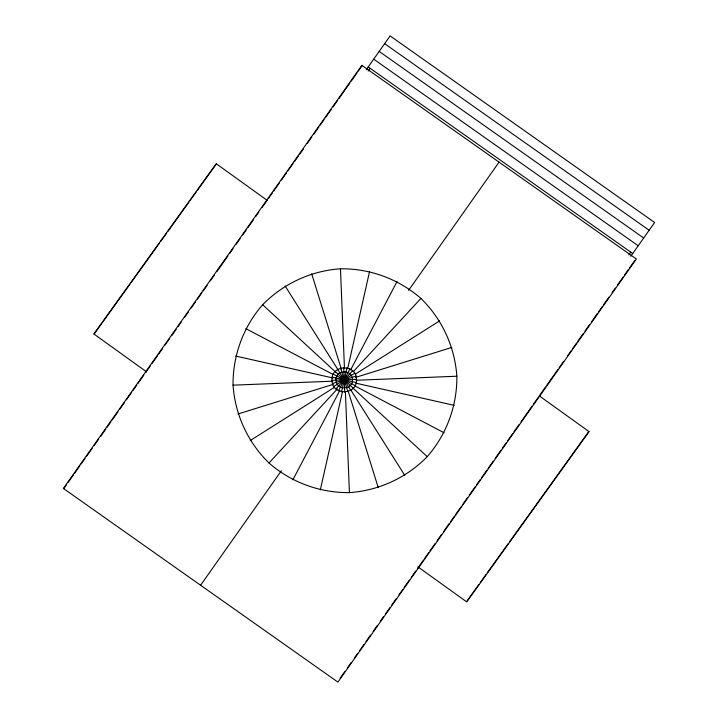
<?xml version="1.0" encoding="UTF-8"?>
<svg xmlns="http://www.w3.org/2000/svg" width="718" height="718" viewBox="0 0 718 718"><rect width="100%" height="100%" fill="white"/><g stroke="black" fill="none" stroke-linecap="round" stroke-linejoin="round"><path stroke-width="1.08" d="M233.045 385.171C232.713 355.616 243.24 327.022 262.653 304.728C283.323 283.601 310.984 270.83 340.476 268.792C370.039 268.469 398.625 278.997 420.919 298.41C442.046 319.079 454.826 346.74 456.854 376.232C457.178 405.787 446.65 434.381 427.237 456.675C406.567 477.802 378.907 490.574 349.415 492.611C319.86 492.934 291.266 482.406 268.981 462.993C247.845 442.324 235.073 414.663 233.045 385.171L332.739 381.186M331.922 380.325C330.684 364.538 356.505 363.505 356.541 379.346C357.77 395.133 331.949 396.165 331.922 380.325L335.548 380.181M335.979 380.163C335.153 369.591 352.457 368.899 352.475 379.508C353.301 390.089 336.006 390.78 335.979 380.163L352.475 379.508M341.517 391.857L342.315 388.312M342.414 387.891L346.04 371.789M346.139 371.359L346.938 367.822M320.3 489.954L342.504 391.534M347.638 368.783L369.591 271.449M338.501 390.745L340.188 387.532M340.386 387.146L348.068 372.525M348.266 372.148L349.953 368.926M292.863 479.848L339.785 390.538M350.626 369.887L397.027 281.555M63.722 488.689L66.307 485.027M68.246 482.281L73.415 474.948M74.708 473.117L79.877 465.794M81.17 463.963L85.038 458.47M86.331 456.639L92.146 448.391M94.085 445.645L98.608 439.236M100.547 436.49L105.717 429.158M107.009 427.327L110.886 421.834M112.179 420.003L117.985 411.764M119.924 409.018L124.447 402.601M126.386 399.854L131.556 392.531M132.848 390.7L136.725 385.207M138.018 383.376L143.833 375.128M145.772 372.382L150.286 365.974M152.225 363.227L157.395 355.895M158.687 354.064L162.564 348.571M165.149 344.909L169.672 338.501M171.611 335.746L176.134 329.338M178.073 326.591L181.304 322.014M184.526 317.437L188.403 311.935M190.988 308.273L195.511 301.865M197.45 299.119L201.973 292.711M203.266 290.88L207.143 285.378M210.374 280.801L214.251 275.308M216.827 271.646L227.812 256.075M229.751 253.328L232.982 248.751M236.213 244.174L240.09 238.672M242.675 235.01L246.552 229.518M247.845 227.687L253.651 219.439M255.59 216.692L258.821 212.115M262.052 207.538L267.222 200.214M268.514 198.383L272.391 192.882M273.684 191.051L279.499 182.812M281.438 180.065L286.599 172.733M287.891 170.902L293.061 163.578M294.353 161.747L298.23 156.255M299.523 154.424L303.4 148.922M307.277 143.429L311.8 137.021M313.739 134.275L318.9 126.942M320.192 125.112L324.069 119.619M325.362 117.788L331.178 109.549M333.116 106.802L337.639 100.385M338.932 98.554L349.917 82.992M351.21 81.161L357.017 72.913M358.309 71.082L362.186 65.589M366.288 69.673L390.107 35.9L654.619 222.49L630.79 256.272M368.217 71.055L370.156 68.3M200.6 585.242L281.348 470.766M408.614 290.35L499.064 162.142M628.851 254.908L630.79 252.162M340.144 678.196L344.658 671.779M347.243 668.117L351.12 662.624M354.351 658.047L357.582 653.47M359.521 650.723L364.044 644.306M365.983 641.56L370.506 635.152M373.091 631.49L376.959 625.988M380.19 621.411L383.421 616.834M385.36 614.087L389.883 607.679M391.822 604.933L396.345 598.516M398.93 594.854L402.807 589.361M404.099 587.53L409.26 580.207M411.199 577.452L415.722 571.043M417.661 568.297L423.476 560.058M424.769 558.227L428.646 552.725M429.938 550.894L435.108 543.571M437.047 540.825L441.57 534.416M443.5 531.661L449.315 523.422M450.608 521.591L454.485 516.098M455.777 514.267L460.947 506.935M462.239 505.104L467.409 497.78M469.348 495.034L475.163 486.786M476.447 484.955L480.324 479.462M481.616 477.632L486.786 470.308M488.078 468.477L493.248 461.144M495.187 458.398L501.002 450.159M502.295 448.328L506.172 442.835M507.464 441.005L512.625 433.672M513.917 431.841L519.087 424.517M521.026 421.771L532.011 406.2M533.303 404.369L538.473 397.045M539.765 395.214L545.572 386.966M546.865 385.135L557.85 369.564M559.142 367.733L563.666 361.325M567.543 355.832L571.42 350.339M572.713 348.508L576.59 343.007M577.873 341.176L583.043 333.852M584.982 331.106L589.505 324.698M591.444 321.942L597.259 313.703M598.552 311.872L602.429 306.38M603.721 304.549L608.891 297.216M612.113 292.639L615.344 288.062M617.283 285.315L623.098 277.067M624.391 275.236L628.268 269.744M629.56 267.913L634.73 260.589M94.067 334.13L130.057 284.05M131.358 282.228L159.495 243.079M160.805 241.257L166.693 233.063M168.003 231.241L188.942 202.099M190.243 200.277L196.131 192.083M197.441 190.27L216.414 163.857M467.14 600.831L478.915 584.434M480.225 582.621L486.113 574.418M487.423 572.605L508.362 543.463M509.672 541.641L588.841 431.473M335.871 388.887L349.828 373.773M350.124 373.45L352.583 370.784M268.981 462.993L337.415 388.86M353.238 371.727L420.919 298.41M333.816 386.419L336.886 384.48M337.254 384.247L351.21 375.424M351.578 375.191L354.638 373.252M250.268 440.529L334.615 387.226M355.275 374.177L439.631 320.874M332.461 383.502L335.934 382.416M336.347 382.29L352.107 377.381M352.529 377.255L355.993 376.178M238.008 413.981L333.278 384.336M355.554 377.399L451.882 347.422M352.906 379.49L356.541 379.346M356.047 380.262L456.854 376.232M332.21 377.129L335.755 377.928M336.177 378.018L352.278 381.653M352.709 381.752L356.245 382.55M235.701 356.056L333.026 378.009M355.787 383.143L454.198 405.347M333.323 374.105L336.536 375.792M336.921 375.999L351.533 383.672M351.919 383.879L355.132 385.566M245.798 328.62L333.152 374.5M354.782 385.871L444.101 432.783M384.633 43.654L649.153 230.254M379.158 51.418L643.678 238.008M373.692 59.172L638.203 245.771M368.217 66.936L632.729 253.526M267.428 200.519L216.199 163.704L93.852 333.969L146.508 371.807M539.182 395.789L589.056 431.626L466.709 601.899L417.912 566.834M335.171 371.484L337.846 373.943M338.16 374.24L350.294 385.44M350.608 385.728L353.283 388.196M262.653 304.728L335.97 372.418M353.112 388.241L427.237 456.675M285.127 286.024L337.828 369.438M350.878 390.089L404.772 475.379M337.648 369.42L339.587 372.489M339.82 372.857L348.634 386.814M348.867 387.181L350.806 390.251M311.666 273.764L341.319 369.034M348.248 391.31L378.233 487.639M340.565 368.074L341.642 371.538M341.777 371.96L346.677 387.72M346.812 388.133L347.889 391.597M340.476 268.792L344.461 368.496M345.394 391.804L349.415 492.611M343.734 367.526L343.877 371.152M343.895 371.592L344.559 388.088M344.577 388.519L344.721 392.145M361.845 65.347L63.381 488.446L337.9 682.1L636.363 259.001L361.845 65.347"/></g></svg>
